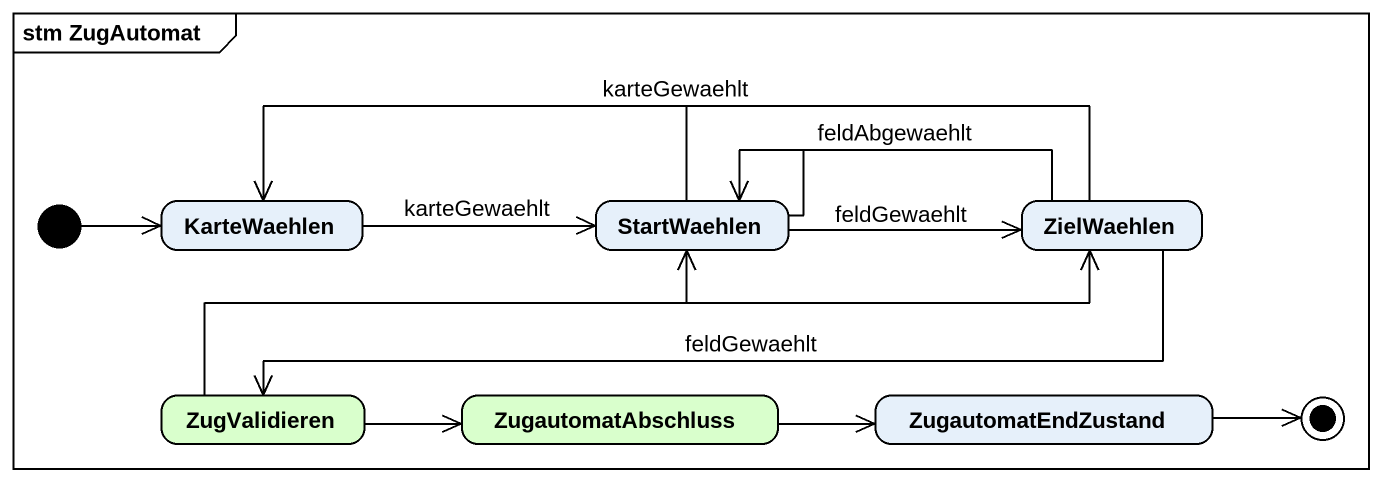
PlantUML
@startuml
mainframe stm ZugAutomat
hide empty description
state KarteWaehlen
state StartWaehlen
state ZielWaehlen
state ZugValidieren #D9FFCC
state ZugautomatAbschluss #D9FFCC
state ZugautomatEndZustand
[*] -right-> KarteWaehlen
KarteWaehlen -right-> StartWaehlen : karteGewaehlt
StartWaehlen -left-> KarteWaehlen
StartWaehlen --> StartWaehlen
StartWaehlen -right-> ZielWaehlen : feldGewaehlt
ZielWaehlen -left-> KarteWaehlen : karteGewaehlt
ZielWaehlen -left-> StartWaehlen : feldAbgewaehlt
ZielWaehlen -left-> ZugValidieren : feldGewaehlt
ZugValidieren -right-> StartWaehlen
ZugValidieren -right-> ZielWaehlen
ZugValidieren -right-> ZugautomatAbschluss
ZugautomatAbschluss -right-> ZugautomatEndZustand
ZugautomatEndZustand -right-> [*]
@enduml
